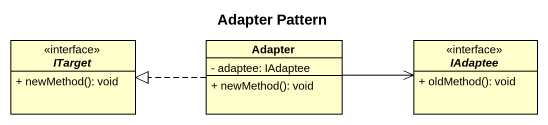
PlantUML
@startuml
title Adapter Pattern
hide circle
hide empty members
skinparam classAttributeIconSize 0
interface ITarget {
  + newMethod(): void
}
class Adapter {
  - adaptee: IAdaptee
  + newMethod(): void
}
interface IAdaptee {
  + oldMethod(): void
}
Adapter .left.|> ITarget
Adapter -right-> IAdaptee
@enduml
